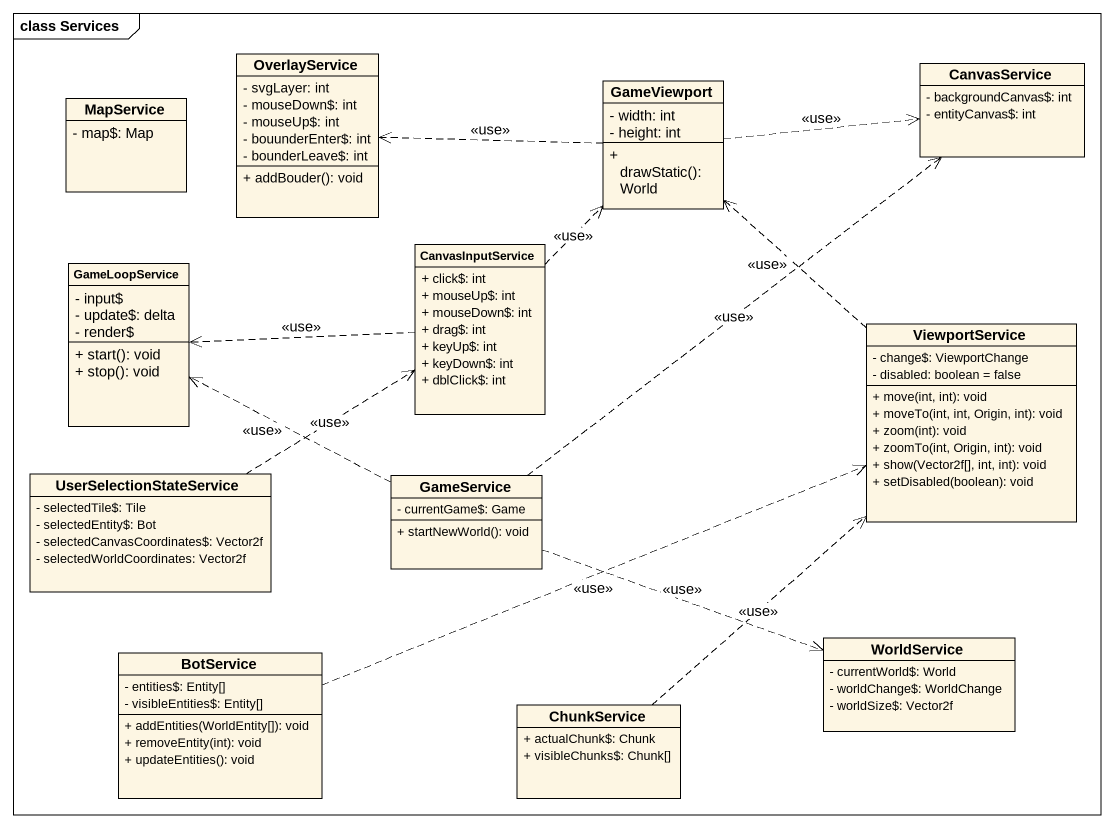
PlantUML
@startuml
mainframe class Services
hide circle
hide empty members
skinparam classAttributeIconSize 0
class OverlayService {
  - svgLayer: int
  - mouseDown$: int
  - mouseUp$: int
  - bouunderEnter$: int
  - bounderLeave$: int
  + addBouder(): void
}
class CanvasService {
  - backgroundCanvas$: int
  - entityCanvas$: int
}
class MapService {
  - map$: Map
}
class GameViewport {
  - width: int
  - height: int
  + drawStatic(): World
}
class CanvasInputService {
  + click$: int
  + mouseUp$: int
  + mouseDown$: int
  + drag$: int
  + keyUp$: int
  + keyDown$: int
  + dblClick$: int
}
class GameLoopService {
  - input$
  - update$: delta
  - render$
  + start(): void
  + stop(): void
}
class ViewportService {
  - change$: ViewportChange
  - disabled: boolean = false
  + move(int, int): void
  + moveTo(int, int, Origin, int): void
  + zoom(int): void
  + zoomTo(int, Origin, int): void
  + show(Vector2f[], int, int): void
  + setDisabled(boolean): void
}
class UserSelectionStateService {
  - selectedTile$: Tile
  - selectedEntity$: Bot
  - selectedCanvasCoordinates$: Vector2f
  - selectedWorldCoordinates: Vector2f
}
class GameService {
  - currentGame$: Game
  + startNewWorld(): void
}
class BotService {
  - entities$: Entity[]
  - visibleEntities$: Entity[]
  + addEntities(WorldEntity[]): void
  + removeEntity(int): void
  + updateEntities(): void
}
class WorldService {
  - currentWorld$: World
  - worldChange$: WorldChange
  - worldSize$: Vector2f
}
class ChunkService {
  + actualChunk$: Chunk
  + visibleChunks$: Chunk[]
}
GameViewport .left.> OverlayService : <<use>>
GameViewport .right.> CanvasService : <<use>>
CanvasInputService .up.> GameViewport : <<use>>
CanvasInputService .left.> GameLoopService : <<use>>
ViewportService .up.> GameViewport : <<use>>
UserSelectionStateService .up.> CanvasInputService : <<use>>
GameService .up.> CanvasService : <<use>>
GameService .left.> GameLoopService : <<use>>
GameService .right.> WorldService : <<use>>
BotService .right.> ViewportService : <<use>>
ChunkService .up.> ViewportService : <<use>>
@enduml
